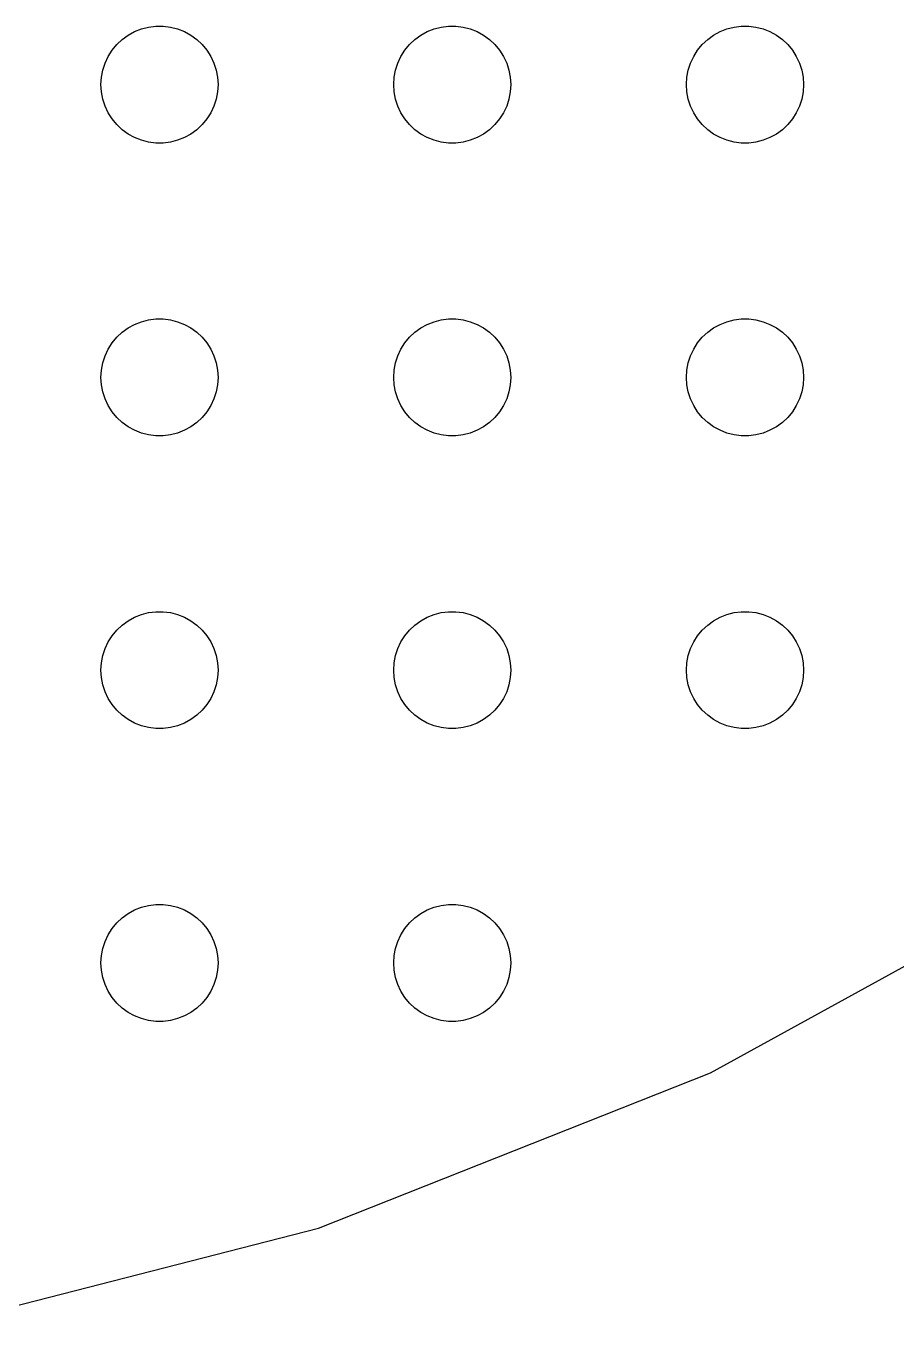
# Model space of a CAD drawing. Header units: metres. Extents: x -172 to 172, y -172 to 172.
# Drawn here: x 38.2 to 82.8, y -169 to -102 of the extents above; entities that cross this region are included whole.
import ezdxf

# ---------------------------------------------------------------- set-up
doc = ezdxf.new("R2010")
doc.units = ezdxf.units.M

msp = doc.modelspace()

# ---------------------------------------------------------------- linework, layer by layer
for p, q in [((43.3925, -102.467), (43.7227, -102.286)), ((43.7227, -102.286), (44.0729, -102.147)), ((44.0729, -102.147), (44.4379, -102.053)), ((44.4379, -102.053), (44.8116, -102.006)), ((44.8116, -102.006), (45.1884, -102.006)), ((45.1884, -102.006), (45.5621, -102.053)), ((45.5621, -102.053), (45.927, -102.147)), ((45.927, -102.147), (46.2773, -102.286)), ((46.2773, -102.286), (46.6075, -102.467)), ((58.3925, -102.467), (58.7227, -102.286)), ((58.7227, -102.286), (59.0729, -102.147)), ((59.0729, -102.147), (59.4379, -102.053)), ((59.4379, -102.053), (59.8116, -102.006)), ((59.8116, -102.006), (60.1884, -102.006)), ((60.1884, -102.006), (60.5621, -102.053)), ((60.5621, -102.053), (60.927, -102.147)), ((60.927, -102.147), (61.2773, -102.286)), ((61.2773, -102.286), (61.6075, -102.467)), ((73.3925, -102.467), (73.7227, -102.286)), ((73.7227, -102.286), (74.073, -102.147)), ((74.073, -102.147), (74.4379, -102.053)), ((74.4379, -102.053), (74.8116, -102.006)), ((74.8116, -102.006), (75.1884, -102.006)), ((75.1884, -102.006), (75.5621, -102.053)), ((75.5621, -102.053), (75.927, -102.147)), ((75.927, -102.147), (76.2773, -102.286)), ((76.2773, -102.286), (76.6075, -102.467)), ((42.5729, -103.237), (42.8131, -102.946)), ((42.8131, -102.946), (43.0877, -102.688)), ((43.0877, -102.688), (43.3925, -102.467)), ((46.6075, -102.467), (46.9123, -102.688)), ((46.9123, -102.688), (47.1869, -102.946)), ((47.1869, -102.946), (47.427, -103.237)), ((57.5729, -103.237), (57.8131, -102.946)), ((57.8131, -102.946), (58.0877, -102.688)), ((58.0877, -102.688), (58.3925, -102.467)), ((61.6075, -102.467), (61.9123, -102.688)), ((61.9123, -102.688), (62.1869, -102.946)), ((62.1869, -102.946), (62.427, -103.237)), ((72.573, -103.237), (72.8131, -102.946)), ((72.8131, -102.946), (73.0877, -102.688)), ((73.0877, -102.688), (73.3925, -102.467)), ((76.6075, -102.467), (76.9123, -102.688)), ((76.9123, -102.688), (77.1869, -102.946)), ((77.1869, -102.946), (77.427, -103.237)), ((42.2107, -103.896), (42.3711, -103.555)), ((42.3711, -103.555), (42.5729, -103.237)), ((47.427, -103.237), (47.6289, -103.555)), ((47.6289, -103.555), (47.7893, -103.896)), ((57.2107, -103.896), (57.3711, -103.555)), ((57.3711, -103.555), (57.5729, -103.237)), ((62.427, -103.237), (62.6289, -103.555)), ((62.6289, -103.555), (62.7893, -103.896)), ((72.2107, -103.896), (72.3711, -103.555)), ((72.3711, -103.555), (72.573, -103.237)), ((77.427, -103.237), (77.6289, -103.555)), ((77.6289, -103.555), (77.7893, -103.896)), ((42.0237, -104.624), (42.0942, -104.254)), ((42.0942, -104.254), (42.2107, -103.896)), ((47.7893, -103.896), (47.9057, -104.254)), ((47.9057, -104.254), (47.9763, -104.624)), ((57.0237, -104.624), (57.0942, -104.254)), ((57.0942, -104.254), (57.2107, -103.896)), ((62.7893, -103.896), (62.9057, -104.254)), ((62.9057, -104.254), (62.9763, -104.624)), ((72.0237, -104.624), (72.0943, -104.254)), ((72.0943, -104.254), (72.2107, -103.896)), ((77.7893, -103.896), (77.9057, -104.254)), ((77.9057, -104.254), (77.9763, -104.624)), ((42, -105), (42.0237, -104.624)), ((42.0237, -105.376), (42, -105)), ((47.9763, -104.624), (48, -105)), ((48, -105), (47.9763, -105.376)), ((57, -105), (57.0237, -104.624)), ((57.0237, -105.376), (57, -105)), ((62.9763, -104.624), (63, -105)), ((63, -105), (62.9763, -105.376)), ((72, -105), (72.0237, -104.624)), ((72.0237, -105.376), (72, -105)), ((77.9763, -104.624), (78, -105)), ((78, -105), (77.9763, -105.376)), ((42.0942, -105.746), (42.0237, -105.376)), ((42.2107, -106.104), (42.0942, -105.746)), ((47.9057, -105.746), (47.7893, -106.104)), ((47.9763, -105.376), (47.9057, -105.746)), ((57.0942, -105.746), (57.0237, -105.376)), ((57.2107, -106.104), (57.0942, -105.746)), ((62.9057, -105.746), (62.7893, -106.104)), ((62.9763, -105.376), (62.9057, -105.746)), ((72.0943, -105.746), (72.0237, -105.376)), ((72.2107, -106.104), (72.0943, -105.746)), ((77.9057, -105.746), (77.7893, -106.104)), ((77.9763, -105.376), (77.9057, -105.746)), ((42.3711, -106.445), (42.2107, -106.104)), ((42.5729, -106.763), (42.3711, -106.445)), ((47.6289, -106.445), (47.427, -106.763)), ((47.7893, -106.104), (47.6289, -106.445)), ((57.3711, -106.445), (57.2107, -106.104)), ((57.5729, -106.763), (57.3711, -106.445)), ((62.6289, -106.445), (62.427, -106.763)), ((62.7893, -106.104), (62.6289, -106.445)), ((72.3711, -106.445), (72.2107, -106.104)), ((72.573, -106.763), (72.3711, -106.445)), ((77.6289, -106.445), (77.427, -106.763)), ((77.7893, -106.104), (77.6289, -106.445)), ((42.8131, -107.054), (42.5729, -106.763)), ((43.0877, -107.312), (42.8131, -107.054)), ((47.1869, -107.054), (46.9123, -107.312)), ((47.427, -106.763), (47.1869, -107.054)), ((57.8131, -107.054), (57.5729, -106.763)), ((58.0877, -107.312), (57.8131, -107.054)), ((62.1869, -107.054), (61.9123, -107.312)), ((62.427, -106.763), (62.1869, -107.054)), ((72.8131, -107.054), (72.573, -106.763)), ((73.0877, -107.312), (72.8131, -107.054)), ((77.1869, -107.054), (76.9123, -107.312)), ((77.427, -106.763), (77.1869, -107.054)), ((43.3925, -107.533), (43.0877, -107.312)), ((43.7227, -107.714), (43.3925, -107.533)), ((44.0729, -107.853), (43.7227, -107.714)), ((46.2773, -107.714), (45.927, -107.853)), ((46.6075, -107.533), (46.2773, -107.714)), ((46.9123, -107.312), (46.6075, -107.533)), ((58.3925, -107.533), (58.0877, -107.312)), ((58.7227, -107.714), (58.3925, -107.533)), ((59.0729, -107.853), (58.7227, -107.714)), ((61.2773, -107.714), (60.927, -107.853)), ((61.6075, -107.533), (61.2773, -107.714)), ((61.9123, -107.312), (61.6075, -107.533)), ((73.3925, -107.533), (73.0877, -107.312)), ((73.7227, -107.714), (73.3925, -107.533)), ((74.073, -107.853), (73.7227, -107.714)), ((76.2773, -107.714), (75.927, -107.853)), ((76.6075, -107.533), (76.2773, -107.714)), ((76.9123, -107.312), (76.6075, -107.533)), ((44.4379, -107.947), (44.0729, -107.853)), ((44.8116, -107.994), (44.4379, -107.947)), ((45.1884, -107.994), (44.8116, -107.994)), ((45.5621, -107.947), (45.1884, -107.994)), ((45.927, -107.853), (45.5621, -107.947)), ((59.4379, -107.947), (59.0729, -107.853)), ((59.8116, -107.994), (59.4379, -107.947)), ((60.1884, -107.994), (59.8116, -107.994)), ((60.5621, -107.947), (60.1884, -107.994)), ((60.927, -107.853), (60.5621, -107.947)), ((74.4379, -107.947), (74.073, -107.853)), ((74.8116, -107.994), (74.4379, -107.947)), ((75.1884, -107.994), (74.8116, -107.994)), ((75.5621, -107.947), (75.1884, -107.994)), ((75.927, -107.853), (75.5621, -107.947)), ((43.7227, -117.286), (44.0729, -117.147)), ((44.0729, -117.147), (44.4379, -117.053)), ((44.4379, -117.053), (44.8116, -117.006)), ((44.8116, -117.006), (45.1884, -117.006)), ((45.1884, -117.006), (45.5621, -117.053)), ((45.5621, -117.053), (45.927, -117.147)), ((45.927, -117.147), (46.2773, -117.286)), ((58.7227, -117.286), (59.0729, -117.147)), ((59.0729, -117.147), (59.4379, -117.053)), ((59.4379, -117.053), (59.8116, -117.006)), ((59.8116, -117.006), (60.1884, -117.006)), ((60.1884, -117.006), (60.5621, -117.053)), ((60.5621, -117.053), (60.927, -117.147)), ((60.927, -117.147), (61.2773, -117.286)), ((73.7227, -117.286), (74.073, -117.147)), ((74.073, -117.147), (74.4379, -117.053)), ((74.4379, -117.053), (74.8116, -117.006)), ((74.8116, -117.006), (75.1884, -117.006)), ((75.1884, -117.006), (75.5621, -117.053)), ((75.5621, -117.053), (75.927, -117.147)), ((75.927, -117.147), (76.2773, -117.286)), ((42.8131, -117.946), (43.0877, -117.688)), ((43.0877, -117.688), (43.3925, -117.467)), ((43.3925, -117.467), (43.7227, -117.286)), ((46.2773, -117.286), (46.6075, -117.467)), ((46.6075, -117.467), (46.9123, -117.688)), ((46.9123, -117.688), (47.1869, -117.946)), ((57.8131, -117.946), (58.0877, -117.688)), ((58.0877, -117.688), (58.3925, -117.467)), ((58.3925, -117.467), (58.7227, -117.286)), ((61.2773, -117.286), (61.6075, -117.467)), ((61.6075, -117.467), (61.9123, -117.688)), ((61.9123, -117.688), (62.1869, -117.946)), ((72.8131, -117.946), (73.0877, -117.688)), ((73.0877, -117.688), (73.3925, -117.467)), ((73.3925, -117.467), (73.7227, -117.286)), ((76.2773, -117.286), (76.6075, -117.467)), ((76.6075, -117.467), (76.9123, -117.688)), ((76.9123, -117.688), (77.1869, -117.946)), ((42.3711, -118.555), (42.5729, -118.237)), ((42.5729, -118.237), (42.8131, -117.946)), ((47.1869, -117.946), (47.427, -118.237)), ((47.427, -118.237), (47.6289, -118.555)), ((57.3711, -118.555), (57.5729, -118.237)), ((57.5729, -118.237), (57.8131, -117.946)), ((62.1869, -117.946), (62.427, -118.237)), ((62.427, -118.237), (62.6289, -118.555)), ((72.3711, -118.555), (72.573, -118.237)), ((72.573, -118.237), (72.8131, -117.946)), ((77.1869, -117.946), (77.427, -118.237)), ((77.427, -118.237), (77.6289, -118.555)), ((42.0942, -119.254), (42.2107, -118.896)), ((42.2107, -118.896), (42.3711, -118.555)), ((47.6289, -118.555), (47.7893, -118.896)), ((47.7893, -118.896), (47.9057, -119.254)), ((57.0942, -119.254), (57.2107, -118.896)), ((57.2107, -118.896), (57.3711, -118.555)), ((62.6289, -118.555), (62.7893, -118.896)), ((62.7893, -118.896), (62.9057, -119.254)), ((72.0943, -119.254), (72.2107, -118.896)), ((72.2107, -118.896), (72.3711, -118.555)), ((77.6289, -118.555), (77.7893, -118.896)), ((77.7893, -118.896), (77.9057, -119.254)), ((42, -120), (42.0237, -119.624)), ((42.0237, -119.624), (42.0942, -119.254)), ((47.9057, -119.254), (47.9763, -119.624)), ((47.9763, -119.624), (48, -120)), ((57, -120), (57.0237, -119.624)), ((57.0237, -119.624), (57.0942, -119.254)), ((62.9057, -119.254), (62.9763, -119.624)), ((62.9763, -119.624), (63, -120)), ((72, -120), (72.0237, -119.624)), ((72.0237, -119.624), (72.0943, -119.254)), ((77.9057, -119.254), (77.9763, -119.624)), ((77.9763, -119.624), (78, -120)), ((42.0237, -120.376), (42, -120)), ((42.0942, -120.746), (42.0237, -120.376)), ((47.9763, -120.376), (47.9057, -120.746)), ((48, -120), (47.9763, -120.376)), ((57.0237, -120.376), (57, -120)), ((57.0942, -120.746), (57.0237, -120.376)), ((62.9763, -120.376), (62.9057, -120.746)), ((63, -120), (62.9763, -120.376)), ((72.0237, -120.376), (72, -120)), ((72.0943, -120.746), (72.0237, -120.376)), ((77.9763, -120.376), (77.9057, -120.746)), ((78, -120), (77.9763, -120.376)), ((42.2107, -121.104), (42.0942, -120.746)), ((42.3711, -121.445), (42.2107, -121.104)), ((47.7893, -121.104), (47.6289, -121.445)), ((47.9057, -120.746), (47.7893, -121.104)), ((57.2107, -121.104), (57.0942, -120.746)), ((57.3711, -121.445), (57.2107, -121.104)), ((62.7893, -121.104), (62.6289, -121.445)), ((62.9057, -120.746), (62.7893, -121.104)), ((72.2107, -121.104), (72.0943, -120.746)), ((72.3711, -121.445), (72.2107, -121.104)), ((77.7893, -121.104), (77.6289, -121.445)), ((77.9057, -120.746), (77.7893, -121.104)), ((42.5729, -121.763), (42.3711, -121.445)), ((42.8131, -122.054), (42.5729, -121.763)), ((47.427, -121.763), (47.1869, -122.054)), ((47.6289, -121.445), (47.427, -121.763)), ((57.5729, -121.763), (57.3711, -121.445)), ((57.8131, -122.054), (57.5729, -121.763)), ((62.427, -121.763), (62.1869, -122.054)), ((62.6289, -121.445), (62.427, -121.763)), ((72.573, -121.763), (72.3711, -121.445)), ((72.8131, -122.054), (72.573, -121.763)), ((77.427, -121.763), (77.1869, -122.054)), ((77.6289, -121.445), (77.427, -121.763)), ((43.0877, -122.312), (42.8131, -122.054)), ((43.3925, -122.533), (43.0877, -122.312)), ((46.9123, -122.312), (46.6075, -122.533)), ((47.1869, -122.054), (46.9123, -122.312)), ((58.0877, -122.312), (57.8131, -122.054)), ((58.3925, -122.533), (58.0877, -122.312)), ((61.9123, -122.312), (61.6075, -122.533)), ((62.1869, -122.054), (61.9123, -122.312)), ((73.0877, -122.312), (72.8131, -122.054)), ((73.3925, -122.533), (73.0877, -122.312)), ((76.9123, -122.312), (76.6075, -122.533)), ((77.1869, -122.054), (76.9123, -122.312)), ((43.7227, -122.714), (43.3925, -122.533)), ((44.0729, -122.853), (43.7227, -122.714)), ((44.4379, -122.947), (44.0729, -122.853)), ((44.8116, -122.994), (44.4379, -122.947)), ((45.1884, -122.994), (44.8116, -122.994)), ((45.5621, -122.947), (45.1884, -122.994)), ((45.927, -122.853), (45.5621, -122.947)), ((46.2773, -122.714), (45.927, -122.853)), ((46.6075, -122.533), (46.2773, -122.714)), ((58.7227, -122.714), (58.3925, -122.533)), ((59.0729, -122.853), (58.7227, -122.714)), ((59.4379, -122.947), (59.0729, -122.853)), ((59.8116, -122.994), (59.4379, -122.947)), ((60.1884, -122.994), (59.8116, -122.994)), ((60.5621, -122.947), (60.1884, -122.994)), ((60.927, -122.853), (60.5621, -122.947)), ((61.2773, -122.714), (60.927, -122.853)), ((61.6075, -122.533), (61.2773, -122.714)), ((73.7227, -122.714), (73.3925, -122.533)), ((74.073, -122.853), (73.7227, -122.714)), ((74.4379, -122.947), (74.073, -122.853)), ((74.8116, -122.994), (74.4379, -122.947)), ((75.1884, -122.994), (74.8116, -122.994)), ((75.5621, -122.947), (75.1884, -122.994)), ((75.927, -122.853), (75.5621, -122.947)), ((76.2773, -122.714), (75.927, -122.853)), ((76.6075, -122.533), (76.2773, -122.714)), ((43.0877, -132.688), (43.3925, -132.467)), ((43.3925, -132.467), (43.7227, -132.286)), ((43.7227, -132.286), (44.0729, -132.147)), ((44.0729, -132.147), (44.4379, -132.053)), ((44.4379, -132.053), (44.8116, -132.006)), ((44.8116, -132.006), (45.1884, -132.006)), ((45.1884, -132.006), (45.5621, -132.053)), ((45.5621, -132.053), (45.927, -132.147)), ((45.927, -132.147), (46.2773, -132.286)), ((46.2773, -132.286), (46.6075, -132.467)), ((46.6075, -132.467), (46.9123, -132.688)), ((58.0877, -132.688), (58.3925, -132.467)), ((58.3925, -132.467), (58.7227, -132.286)), ((58.7227, -132.286), (59.0729, -132.147)), ((59.0729, -132.147), (59.4379, -132.053)), ((59.4379, -132.053), (59.8116, -132.006)), ((59.8116, -132.006), (60.1884, -132.006)), ((60.1884, -132.006), (60.5621, -132.053)), ((60.5621, -132.053), (60.927, -132.147)), ((60.927, -132.147), (61.2773, -132.286)), ((61.2773, -132.286), (61.6075, -132.467)), ((61.6075, -132.467), (61.9123, -132.688)), ((73.0877, -132.688), (73.3925, -132.467)), ((73.3925, -132.467), (73.7227, -132.286)), ((73.7227, -132.286), (74.073, -132.147)), ((74.073, -132.147), (74.4379, -132.053)), ((74.4379, -132.053), (74.8116, -132.006)), ((74.8116, -132.006), (75.1884, -132.006)), ((75.1884, -132.006), (75.5621, -132.053)), ((75.5621, -132.053), (75.927, -132.147)), ((75.927, -132.147), (76.2773, -132.286)), ((76.2773, -132.286), (76.6075, -132.467)), ((76.6075, -132.467), (76.9123, -132.688)), ((42.5729, -133.237), (42.8131, -132.946)), ((42.8131, -132.946), (43.0877, -132.688)), ((46.9123, -132.688), (47.1869, -132.946)), ((47.1869, -132.946), (47.427, -133.237)), ((57.5729, -133.237), (57.8131, -132.946)), ((57.8131, -132.946), (58.0877, -132.688)), ((61.9123, -132.688), (62.1869, -132.946)), ((62.1869, -132.946), (62.427, -133.237)), ((72.573, -133.237), (72.8131, -132.946)), ((72.8131, -132.946), (73.0877, -132.688)), ((76.9123, -132.688), (77.1869, -132.946)), ((77.1869, -132.946), (77.427, -133.237)), ((42.2107, -133.896), (42.3711, -133.555)), ((42.3711, -133.555), (42.5729, -133.237)), ((47.427, -133.237), (47.6289, -133.555)), ((47.6289, -133.555), (47.7893, -133.896)), ((57.2107, -133.896), (57.3711, -133.555)), ((57.3711, -133.555), (57.5729, -133.237)), ((62.427, -133.237), (62.6289, -133.555)), ((62.6289, -133.555), (62.7893, -133.896)), ((72.2107, -133.896), (72.3711, -133.555)), ((72.3711, -133.555), (72.573, -133.237)), ((77.427, -133.237), (77.6289, -133.555)), ((77.6289, -133.555), (77.7893, -133.896)), ((42.0237, -134.624), (42.0942, -134.254)), ((42.0942, -134.254), (42.2107, -133.896)), ((47.7893, -133.896), (47.9057, -134.254)), ((47.9057, -134.254), (47.9763, -134.624)), ((57.0237, -134.624), (57.0942, -134.254)), ((57.0942, -134.254), (57.2107, -133.896)), ((62.7893, -133.896), (62.9057, -134.254)), ((62.9057, -134.254), (62.9763, -134.624)), ((72.0237, -134.624), (72.0943, -134.254)), ((72.0943, -134.254), (72.2107, -133.896)), ((77.7893, -133.896), (77.9057, -134.254)), ((77.9057, -134.254), (77.9763, -134.624)), ((42, -135), (42.0237, -134.624)), ((42.0237, -135.376), (42, -135)), ((47.9763, -134.624), (48, -135)), ((48, -135), (47.9763, -135.376)), ((57, -135), (57.0237, -134.624)), ((57.0237, -135.376), (57, -135)), ((62.9763, -134.624), (63, -135)), ((63, -135), (62.9763, -135.376)), ((72, -135), (72.0237, -134.624)), ((72.0237, -135.376), (72, -135)), ((77.9763, -134.624), (78, -135)), ((78, -135), (77.9763, -135.376)), ((42.0942, -135.746), (42.0237, -135.376)), ((42.2107, -136.104), (42.0942, -135.746)), ((47.9057, -135.746), (47.7893, -136.104)), ((47.9763, -135.376), (47.9057, -135.746)), ((57.0942, -135.746), (57.0237, -135.376)), ((57.2107, -136.104), (57.0942, -135.746)), ((62.9057, -135.746), (62.7893, -136.104)), ((62.9763, -135.376), (62.9057, -135.746)), ((72.0943, -135.746), (72.0237, -135.376)), ((72.2107, -136.104), (72.0943, -135.746)), ((77.9057, -135.746), (77.7893, -136.104)), ((77.9763, -135.376), (77.9057, -135.746)), ((42.3711, -136.445), (42.2107, -136.104)), ((42.5729, -136.763), (42.3711, -136.445)), ((47.6289, -136.445), (47.427, -136.763)), ((47.7893, -136.104), (47.6289, -136.445)), ((57.3711, -136.445), (57.2107, -136.104)), ((57.5729, -136.763), (57.3711, -136.445)), ((62.6289, -136.445), (62.427, -136.763)), ((62.7893, -136.104), (62.6289, -136.445)), ((72.3711, -136.445), (72.2107, -136.104)), ((72.573, -136.763), (72.3711, -136.445)), ((77.6289, -136.445), (77.427, -136.763)), ((77.7893, -136.104), (77.6289, -136.445)), ((42.8131, -137.054), (42.5729, -136.763)), ((43.0877, -137.312), (42.8131, -137.054)), ((47.1869, -137.054), (46.9123, -137.312)), ((47.427, -136.763), (47.1869, -137.054)), ((57.8131, -137.054), (57.5729, -136.763)), ((58.0877, -137.312), (57.8131, -137.054)), ((62.1869, -137.054), (61.9123, -137.312)), ((62.427, -136.763), (62.1869, -137.054)), ((72.8131, -137.054), (72.573, -136.763)), ((73.0877, -137.312), (72.8131, -137.054)), ((77.1869, -137.054), (76.9123, -137.312)), ((77.427, -136.763), (77.1869, -137.054)), ((43.3925, -137.533), (43.0877, -137.312)), ((43.7227, -137.714), (43.3925, -137.533)), ((44.0729, -137.853), (43.7227, -137.714)), ((44.4379, -137.947), (44.0729, -137.853)), ((45.927, -137.853), (45.5621, -137.947)), ((46.2773, -137.714), (45.927, -137.853)), ((46.6075, -137.533), (46.2773, -137.714)), ((46.9123, -137.312), (46.6075, -137.533)), ((58.3925, -137.533), (58.0877, -137.312)), ((58.7227, -137.714), (58.3925, -137.533)), ((59.0729, -137.853), (58.7227, -137.714)), ((59.4379, -137.947), (59.0729, -137.853)), ((60.927, -137.853), (60.5621, -137.947)), ((61.2773, -137.714), (60.927, -137.853)), ((61.6075, -137.533), (61.2773, -137.714)), ((61.9123, -137.312), (61.6075, -137.533)), ((73.3925, -137.533), (73.0877, -137.312)), ((73.7227, -137.714), (73.3925, -137.533)), ((74.073, -137.853), (73.7227, -137.714)), ((74.4379, -137.947), (74.073, -137.853)), ((75.927, -137.853), (75.5621, -137.947)), ((76.2773, -137.714), (75.927, -137.853)), ((76.6075, -137.533), (76.2773, -137.714)), ((76.9123, -137.312), (76.6075, -137.533)), ((44.8116, -137.994), (44.4379, -137.947)), ((45.1884, -137.994), (44.8116, -137.994)), ((45.5621, -137.947), (45.1884, -137.994)), ((59.8116, -137.994), (59.4379, -137.947)), ((60.1884, -137.994), (59.8116, -137.994)), ((60.5621, -137.947), (60.1884, -137.994)), ((74.8116, -137.994), (74.4379, -137.947)), ((75.1884, -137.994), (74.8116, -137.994)), ((75.5621, -137.947), (75.1884, -137.994)), ((73.234, -155.63), (92.1622, -145.224)), ((43.7227, -147.286), (44.0729, -147.147)), ((44.0729, -147.147), (44.4379, -147.053)), ((44.4379, -147.053), (44.8116, -147.006)), ((44.8116, -147.006), (45.1884, -147.006)), ((45.1884, -147.006), (45.5621, -147.053)), ((45.5621, -147.053), (45.927, -147.147)), ((45.927, -147.147), (46.2773, -147.286)), ((58.7227, -147.286), (59.0729, -147.147)), ((59.0729, -147.147), (59.4379, -147.053)), ((59.4379, -147.053), (59.8116, -147.006)), ((59.8116, -147.006), (60.1884, -147.006)), ((60.1884, -147.006), (60.5621, -147.053)), ((60.5621, -147.053), (60.927, -147.147)), ((60.927, -147.147), (61.2773, -147.286)), ((42.5729, -148.237), (42.8131, -147.946)), ((42.8131, -147.946), (43.0877, -147.688)), ((43.0877, -147.688), (43.3925, -147.467)), ((43.3925, -147.467), (43.7227, -147.286)), ((46.2773, -147.286), (46.6075, -147.467)), ((46.6075, -147.467), (46.9123, -147.688)), ((46.9123, -147.688), (47.1869, -147.946)), ((47.1869, -147.946), (47.427, -148.237)), ((57.5729, -148.237), (57.8131, -147.946)), ((57.8131, -147.946), (58.0877, -147.688)), ((58.0877, -147.688), (58.3925, -147.467)), ((58.3925, -147.467), (58.7227, -147.286)), ((61.2773, -147.286), (61.6075, -147.467)), ((61.6075, -147.467), (61.9123, -147.688)), ((61.9123, -147.688), (62.1869, -147.946)), ((62.1869, -147.946), (62.427, -148.237)), ((42.2107, -148.896), (42.3711, -148.555)), ((42.3711, -148.555), (42.5729, -148.237)), ((47.427, -148.237), (47.6289, -148.555)), ((47.6289, -148.555), (47.7893, -148.896)), ((57.2107, -148.896), (57.3711, -148.555)), ((57.3711, -148.555), (57.5729, -148.237)), ((62.427, -148.237), (62.6289, -148.555)), ((62.6289, -148.555), (62.7893, -148.896)), ((42.0237, -149.624), (42.0942, -149.254)), ((42.0942, -149.254), (42.2107, -148.896)), ((47.7893, -148.896), (47.9057, -149.254)), ((47.9057, -149.254), (47.9763, -149.624)), ((57.0237, -149.624), (57.0942, -149.254)), ((57.0942, -149.254), (57.2107, -148.896)), ((62.7893, -148.896), (62.9057, -149.254)), ((62.9057, -149.254), (62.9763, -149.624)), ((42, -150), (42.0237, -149.624)), ((47.9763, -149.624), (48, -150)), ((57, -150), (57.0237, -149.624)), ((62.9763, -149.624), (63, -150)), ((42.0237, -150.376), (42, -150)), ((42.0942, -150.746), (42.0237, -150.376)), ((47.9763, -150.376), (47.9057, -150.746)), ((48, -150), (47.9763, -150.376)), ((57.0237, -150.376), (57, -150)), ((57.0942, -150.746), (57.0237, -150.376)), ((62.9763, -150.376), (62.9057, -150.746)), ((63, -150), (62.9763, -150.376)), ((42.2107, -151.104), (42.0942, -150.746)), ((42.3711, -151.445), (42.2107, -151.104)), ((47.7893, -151.104), (47.6289, -151.445)), ((47.9057, -150.746), (47.7893, -151.104)), ((57.2107, -151.104), (57.0942, -150.746)), ((57.3711, -151.445), (57.2107, -151.104)), ((62.7893, -151.104), (62.6289, -151.445)), ((62.9057, -150.746), (62.7893, -151.104)), ((42.5729, -151.763), (42.3711, -151.445)), ((42.8131, -152.054), (42.5729, -151.763)), ((47.427, -151.763), (47.1869, -152.054)), ((47.6289, -151.445), (47.427, -151.763)), ((57.5729, -151.763), (57.3711, -151.445)), ((57.8131, -152.054), (57.5729, -151.763)), ((62.427, -151.763), (62.1869, -152.054)), ((62.6289, -151.445), (62.427, -151.763)), ((43.0877, -152.312), (42.8131, -152.054)), ((43.3925, -152.533), (43.0877, -152.312)), ((43.7227, -152.714), (43.3925, -152.533)), ((46.6075, -152.533), (46.2773, -152.714)), ((46.9123, -152.312), (46.6075, -152.533)), ((47.1869, -152.054), (46.9123, -152.312)), ((58.0877, -152.312), (57.8131, -152.054)), ((58.3925, -152.533), (58.0877, -152.312)), ((58.7227, -152.714), (58.3925, -152.533)), ((61.6075, -152.533), (61.2773, -152.714)), ((61.9123, -152.312), (61.6075, -152.533)), ((62.1869, -152.054), (61.9123, -152.312)), ((44.0729, -152.853), (43.7227, -152.714)), ((44.4379, -152.947), (44.0729, -152.853)), ((44.8116, -152.994), (44.4379, -152.947)), ((45.1884, -152.994), (44.8116, -152.994)), ((45.5621, -152.947), (45.1884, -152.994)), ((45.927, -152.853), (45.5621, -152.947)), ((46.2773, -152.714), (45.927, -152.853)), ((59.0729, -152.853), (58.7227, -152.714)), ((59.4379, -152.947), (59.0729, -152.853)), ((59.8116, -152.994), (59.4379, -152.947)), ((60.1884, -152.994), (59.8116, -152.994)), ((60.5621, -152.947), (60.1884, -152.994)), ((60.927, -152.853), (60.5621, -152.947)), ((61.2773, -152.714), (60.927, -152.853)), ((53.1509, -163.582), (73.234, -155.63)), ((32.2296, -168.953), (53.1509, -163.582))]:
    msp.add_line(p, q)

doc.saveas('drawing.dxf')
